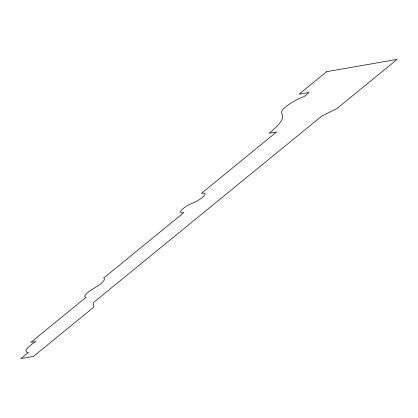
<?xml version="1.0" encoding="UTF-8"?>
<svg xmlns="http://www.w3.org/2000/svg" width="418" height="418" viewBox="0 0 418 418"><rect width="100%" height="100%" fill="white"/><g stroke="black" fill="none" stroke-linecap="round" stroke-linejoin="round"><path stroke-width="0.63" d="M326.683 71.666L299.1 94.196L309.158 92.446L304.142 96.542A18.22 4.624 -28.3 0 0 286.79 105.984A18.22 4.624 -28.3 0 0 282.082 113.748L282.746 116.784A46.753 11.866 -28.3 0 1 269.072 133.269L276.617 131.957L201.382 193.403A10.685 2.712 -28.3 0 1 204.297 195.634A10.685 2.712 -28.3 0 1 193.847 202.552L191.548 203.55A10.445 2.649 -28.3 0 0 181.422 210.207A10.445 2.649 -28.3 0 0 183.847 212.574L103.601 278.116A13.642 3.464 -28.3 0 1 98.094 285.698L92.326 289.397A11.746 2.978 -28.3 0 0 86.066 297.287L30.895 342.347L35.927 341.475A17.248 4.379 -28.3 0 0 28.424 352.447L20.9 358.597L33.477 356.408L93.658 307.246L93.637 302.418L321.844 116.021L336.913 108.565L397.1 59.403L326.683 71.666"/></g></svg>
